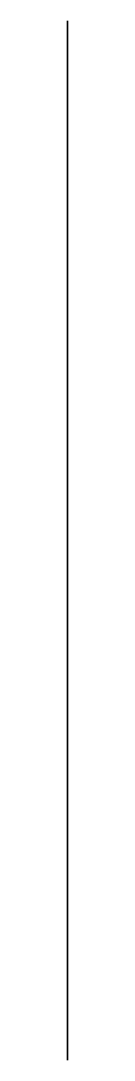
# Model space of a CAD drawing. Header units: millimetres. Extents: x 2 to 2, y -108 to 108.
import ezdxf

# ---------------------------------------------------------------- set-up
doc = ezdxf.new("R2010")
doc.units = ezdxf.units.MM

msp = doc.modelspace()

# ---------------------------------------------------------------- linework, layer by layer
for p, q in [((2, -108, -55.5), (2, 108, -55.5)), ((2, 108, -55.5), (2, 108, 55.5)), ((2, 108, 55.5), (2, -108, 55.5)), ((2, -108, 55.5), (2, -108, -55.5))]:
    msp.add_line(p, q)

doc.saveas('drawing.dxf')
